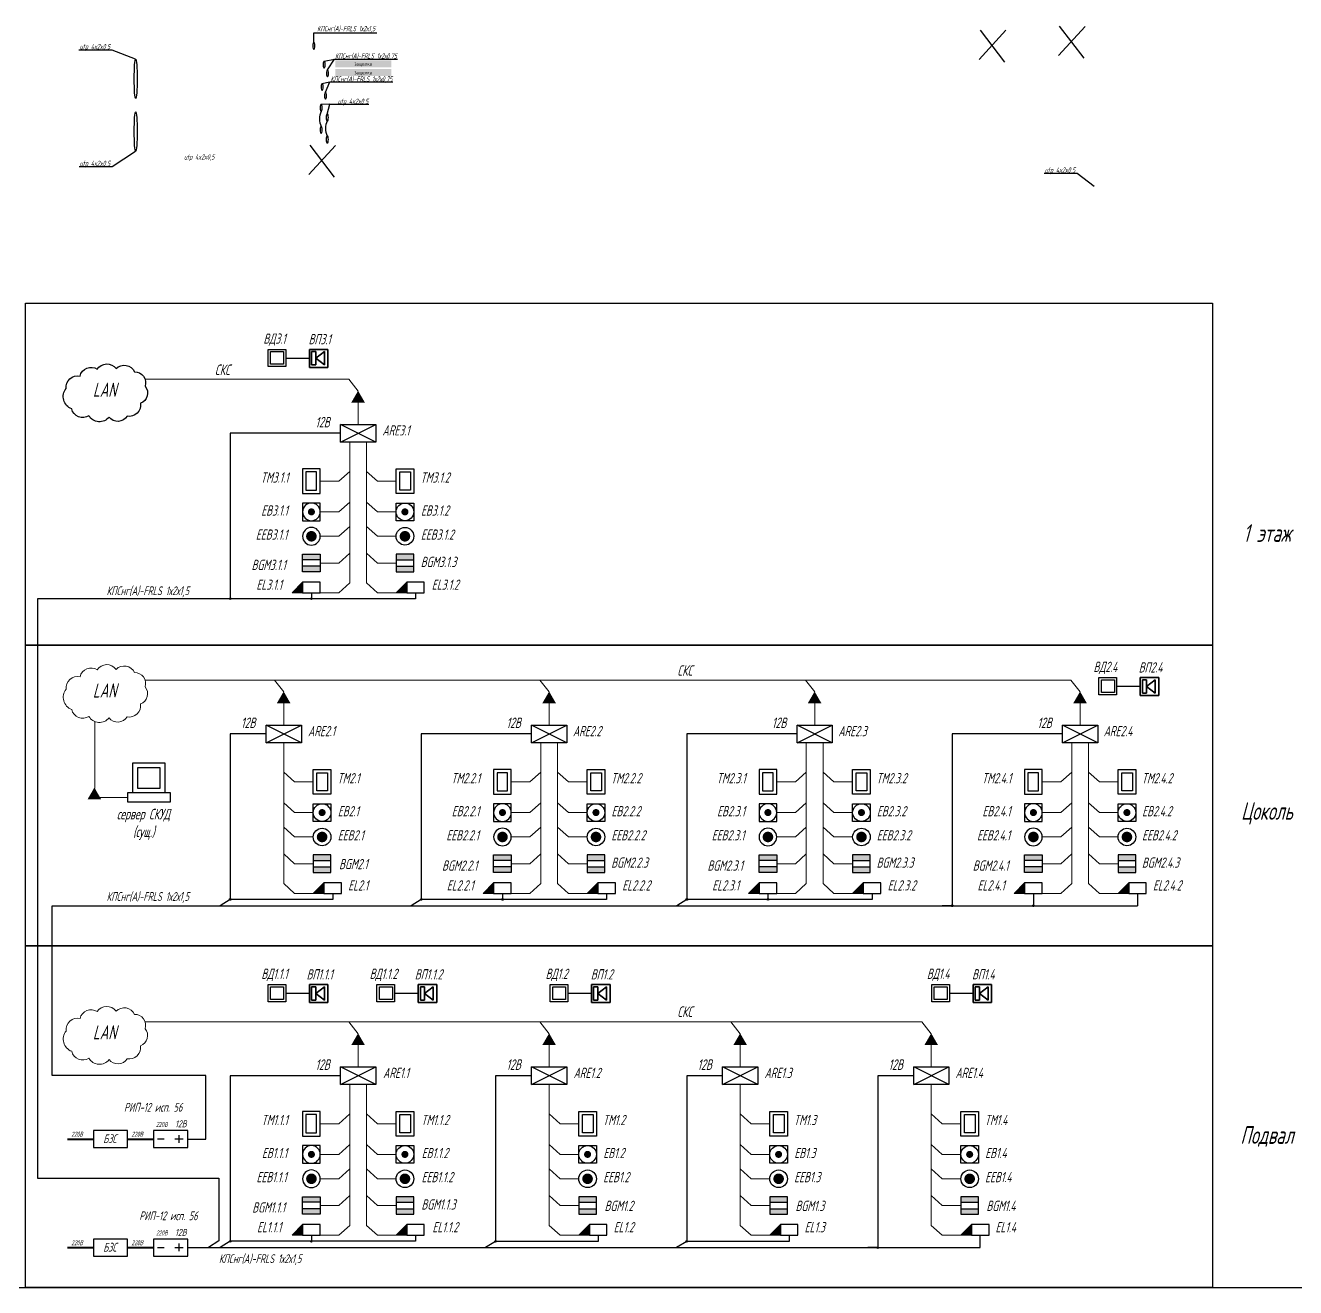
# Model space of a CAD drawing. Header units: millimetres. Extents: x 5341 to 10690, y -2643 to -1904.
# Drawn here: x 7561.2 to 7921.8, y -2315.8 to -1957.6 of the extents above; entities that cross this region are included whole.
import ezdxf
from ezdxf.enums import TextEntityAlignment as Align

# ---------------------------------------------------------------- set-up
doc = ezdxf.new("R2010")
doc.units = ezdxf.units.MM
doc.layers.add('_АПС', color=10, linetype='Continuous', lineweight=30)
doc.layers.add('_СКУД', color=94, linetype='Continuous', lineweight=30)
doc.layers.add('_ОТС', color=1, linetype='Continuous')
doc.layers.add('_СКС', color=6, linetype='Continuous')
doc.layers.add('непечать', color=5, linetype='Continuous', plot=False)
doc.styles.add('ROM25', font='romans.shx', dxfattribs={"width": 0.8, "height": 250})

# ---------------------------------------------------------------- blocks, each defined once
blk = doc.blocks.new('skud_gerkon')
at = {"layer": '_СКУД'}
h = blk.add_hatch(color=146, dxfattribs=at)
h.dxf.hatch_style = 1
h.paths.add_polyline_path([(0, 250), (0, 92), (500, 92), (500, 250)])
h.paths.add_polyline_path([(500, -250), (500, -92), (0, -92), (0, -250)])
at = {"layer": '_СКУД', "color": 146}
for p, q in [((0, 92), (500, 92)), ((0, -92), (500, -92))]:
    blk.add_line(p, q, dxfattribs=at)
blk.add_lwpolyline([(0, -250), (500, -250), (500, 250), (0, 250)], close=True, dxfattribs=at)
blk = doc.blocks.new('skud_button')
at = {"layer": '_СКУД', "const_width": 150}
blk.add_lwpolyline([(-75, 0, 1), (75, 0, 1)], format="xyb", close=True, dxfattribs=at)
at = {"layer": '_СКУД'}
blk.add_circle((0, 0), 250, dxfattribs=at)
blk = doc.blocks.new('skud_button-2')
at = {"layer": '_СКУД', "color": 30}
blk.add_lwpolyline([(-250, 250), (250, 250), (250, -250), (-250, -250)], close=True, dxfattribs=at)
at = {"layer": '_СКУД', "color": 30, "const_width": 100}
blk.add_lwpolyline([(-50, 0, 1), (50, 0, 1)], format="xyb", close=True, dxfattribs=at)
at = {"layer": '_СКУД', "color": 30}
blk.add_circle((0, 0), 250, dxfattribs=at)
blk = doc.blocks.new('skud_lock')
at = {"layer": '_СКУД'}
h = blk.add_hatch(color=256, dxfattribs=at)
h.dxf.hatch_style = 1
h.paths.add_polyline_path([(-800, 0), (-500, 0), (-500, 300)])
for p, q in [((-800, 0), (-500, 300)), ((-500, 0), (-800, 0))]:
    blk.add_line(p, q, dxfattribs=at)
blk.add_lwpolyline([(-500, 0), (0, 0), (0, 300), (-500, 300)], close=True, dxfattribs=at)
blk = doc.blocks.new('skud_reader')
at = {"layer": '_СКУД', "color": 150}
for points in [[(0, 250), (700, 250), (700, -250), (0, -250)], [(92, 146), (611, 146), (611, -154), (92, -154)]]:
    blk.add_lwpolyline(points, close=True, dxfattribs=at)
blk = doc.blocks.new('are')
at = {"layer": '_СКУД'}
for p, q in [((-5, 0), (5, 5)), ((5, 0), (-5, 5))]:
    blk.add_line(p, q, dxfattribs=at)
blk.add_lwpolyline([(-5, 5), (5, 5), (5, 0), (-5, 0)], close=True, dxfattribs=at)
blk = doc.blocks.new('СКУД блок аудиодомофона')
at = {"layer": '_СКУД', "linetype": 'Continuous', "lineweight": 30, "ltscale": 10}
for p, q in [((9.54, 9.17), (-0.16, 9.17)), ((-0.16, 9.17), (-0.16, -0.23)), ((3.14, 8), (0.9, 8)), ((0.9, 8), (0.9, 1.08)), ((3.14, 4.54), (3.14, 8)), ((3.14, 4.54), (7.67, 8)), ((7.67, 8), (3.14, 4.54)), ((7.67, 8), (7.67, 1.08)), ((7.67, 1.08), (7.67, 8)), ((9.54, -0.23), (9.54, 9.17)), ((0.9, 1.08), (3.14, 1.08)), ((3.14, 1.08), (3.14, 4.54)), ((7.67, 1.08), (3.14, 4.54)), ((3.14, 4.54), (7.67, 1.08)), ((-0.16, -0.23), (9.54, -0.23))]:
    blk.add_line(p, q, dxfattribs=at)
for points in [[(-0.16, 9.17), (9.54, 9.17), (9.54, -0.23), (-0.16, -0.23)], [(0.9, 8), (3.14, 8), (3.14, 1.08), (0.9, 1.08)]]:
    blk.add_lwpolyline(points, close=True, dxfattribs=at)
blk = doc.blocks.new('sks4')
at = {"layer": '_СКС'}
h = blk.add_hatch(color=86, dxfattribs=at)
h.dxf.hatch_style = 1
h.paths.add_polyline_path([(-4, 334), (-197, 1), (188, 1)])

msp = doc.modelspace()

# ---------------------------------------------------------------- hatches: boundary and pattern name
at = {"layer": '_СКУД'}
h = msp.add_hatch(color=1, dxfattribs=at)
h.dxf.hatch_style = 1
h.paths.add_polyline_path([(7619.326, -2120.053, -0.4142136), (7619.558, -2120.285, -0.4142136), (7619.326, -2120.518)])
h.paths.add_polyline_path([(7619.326, -2120.053), (7619.326, -2120.285), (7619.093, -2120.285, -0.4142136)])
h.paths.add_polyline_path([(7619.093, -2120.285), (7619.326, -2120.285), (7619.326, -2120.518, -0.4142136)])
h = msp.add_hatch(color=1, dxfattribs=at)
h.dxf.hatch_style = 1
h.paths.add_polyline_path([(7642.367, -2120.053, -0.4142136), (7642.599, -2120.285, -0.4142136), (7642.367, -2120.518)])
h.paths.add_polyline_path([(7642.367, -2120.053), (7642.367, -2120.285), (7642.135, -2120.285, -0.4142136)])
h.paths.add_polyline_path([(7642.135, -2120.285), (7642.367, -2120.285), (7642.367, -2120.518, -0.4142136)])
h = msp.add_hatch(color=1, dxfattribs=at)
h.dxf.hatch_style = 1
h.paths.add_polyline_path([(7619.3, -2205.4, -0.4142136), (7619.533, -2205.632, -0.4142136), (7619.3, -2205.864)])
h.paths.add_polyline_path([(7619.3, -2205.4), (7619.3, -2205.632), (7619.068, -2205.632, -0.4142136)])
h.paths.add_polyline_path([(7619.068, -2205.632), (7619.3, -2205.632), (7619.3, -2205.864, -0.4142136)])
h = msp.add_hatch(color=1, dxfattribs=at)
h.dxf.hatch_style = 1
h.paths.add_polyline_path([(7673.558, -2205.4, -0.4142136), (7673.791, -2205.632, -0.4142136), (7673.558, -2205.864)])
h.paths.add_polyline_path([(7673.558, -2205.4), (7673.558, -2205.632), (7673.326, -2205.632, -0.4142136)])
h.paths.add_polyline_path([(7673.326, -2205.632), (7673.558, -2205.632), (7673.558, -2205.864, -0.4142136)])
h = msp.add_hatch(color=1, dxfattribs=at)
h.dxf.hatch_style = 1
h.paths.add_polyline_path([(7696.6, -2205.4, -0.4142136), (7696.832, -2205.632, -0.4142136), (7696.6, -2205.864)])
h.paths.add_polyline_path([(7696.6, -2205.4), (7696.6, -2205.632), (7696.368, -2205.632, -0.4142136)])
h.paths.add_polyline_path([(7696.368, -2205.632), (7696.6, -2205.632), (7696.6, -2205.864, -0.4142136)])
h = msp.add_hatch(color=1, dxfattribs=at)
h.dxf.hatch_style = 1
h.paths.add_polyline_path([(7748.92, -2205.4, -0.4142136), (7749.152, -2205.632, -0.4142136), (7748.92, -2205.864)])
h.paths.add_polyline_path([(7748.92, -2205.4), (7748.92, -2205.632), (7748.687, -2205.632, -0.4142136)])
h.paths.add_polyline_path([(7748.687, -2205.632), (7748.92, -2205.632), (7748.92, -2205.864, -0.4142136)])
h = msp.add_hatch(color=1, dxfattribs=at)
h.dxf.hatch_style = 1
h.paths.add_polyline_path([(7771.961, -2205.4, -0.4142136), (7772.193, -2205.632, -0.4142136), (7771.961, -2205.864)])
h.paths.add_polyline_path([(7771.961, -2205.4), (7771.961, -2205.632), (7771.729, -2205.632, -0.4142136)])
h.paths.add_polyline_path([(7771.729, -2205.632), (7771.961, -2205.632), (7771.961, -2205.864, -0.4142136)])
h = msp.add_hatch(color=1, dxfattribs=at)
h.dxf.hatch_style = 1
h.paths.add_polyline_path([(7824.281, -2207.205, -0.4142136), (7824.513, -2207.437, -0.4142136), (7824.281, -2207.67)])
h.paths.add_polyline_path([(7824.281, -2207.205), (7824.281, -2207.437), (7824.049, -2207.437, -0.4142136)])
h.paths.add_polyline_path([(7824.049, -2207.437), (7824.281, -2207.437), (7824.281, -2207.67, -0.4142136)])
h = msp.add_hatch(color=1, dxfattribs=at)
h.dxf.hatch_style = 1
h.paths.add_polyline_path([(7847.322, -2207.205, -0.4142136), (7847.555, -2207.437, -0.4142136), (7847.322, -2207.67)])
h.paths.add_polyline_path([(7847.322, -2207.205), (7847.322, -2207.437), (7847.09, -2207.437, -0.4142136)])
h.paths.add_polyline_path([(7847.09, -2207.437), (7847.322, -2207.437), (7847.322, -2207.67, -0.4142136)])
h = msp.add_hatch(color=1, dxfattribs=at)
h.dxf.hatch_style = 1
h.paths.add_polyline_path([(7619.326, -2302.415, -0.4142136), (7619.558, -2302.647, -0.4142136), (7619.326, -2302.879)])
h.paths.add_polyline_path([(7619.326, -2302.415), (7619.326, -2302.647), (7619.093, -2302.647, -0.4142136)])
h.paths.add_polyline_path([(7619.093, -2302.647), (7619.326, -2302.647), (7619.326, -2302.879, -0.4142136)])
h = msp.add_hatch(color=1, dxfattribs=at)
h.dxf.hatch_style = 1
h.paths.add_polyline_path([(7642.367, -2302.415, -0.4142136), (7642.599, -2302.647, -0.4142136), (7642.367, -2302.879)])
h.paths.add_polyline_path([(7642.367, -2302.415), (7642.367, -2302.647), (7642.135, -2302.647, -0.4142136)])
h.paths.add_polyline_path([(7642.135, -2302.647), (7642.367, -2302.647), (7642.367, -2302.879, -0.4142136)])
h = msp.add_hatch(color=1, dxfattribs=at)
h.dxf.hatch_style = 1
h.paths.add_polyline_path([(7694.662, -2302.415, -0.4142136), (7694.894, -2302.647, -0.4142136), (7694.662, -2302.879)])
h.paths.add_polyline_path([(7694.662, -2302.415), (7694.662, -2302.647), (7694.429, -2302.647, -0.4142136)])
h.paths.add_polyline_path([(7694.429, -2302.647), (7694.662, -2302.647), (7694.662, -2302.879, -0.4142136)])
h = msp.add_hatch(color=1, dxfattribs=at)
h.dxf.hatch_style = 1
h.paths.add_polyline_path([(7748.894, -2302.415, -0.4142136), (7749.127, -2302.647, -0.4142136), (7748.894, -2302.879)])
h.paths.add_polyline_path([(7748.894, -2302.415), (7748.894, -2302.647), (7748.662, -2302.647, -0.4142136)])
h.paths.add_polyline_path([(7748.662, -2302.647), (7748.894, -2302.647), (7748.894, -2302.879, -0.4142136)])
h = msp.add_hatch(color=1, dxfattribs=at)
h.dxf.hatch_style = 1
h.paths.add_polyline_path([(7803.127, -2304.22, -0.4142136), (7803.359, -2304.452, -0.4142136), (7803.127, -2304.685)])
h.paths.add_polyline_path([(7803.127, -2304.22), (7803.127, -2304.452), (7802.895, -2304.452, -0.4142136)])
h.paths.add_polyline_path([(7802.895, -2304.452), (7803.127, -2304.452), (7803.127, -2304.685, -0.4142136)])

# ---------------------------------------------------------------- linework, layer by layer
at = {"color": 1, "lineweight": -3}
for p, q in [((7646.918, -1970.205), (7648.897, -1967.11)), ((7646.405, -1976.522), (7647.605, -1973.605)), ((7832.229, -2304.452), (7832.229, -2300.928))]:
    msp.add_line(p, q, dxfattribs=at)
at = {"lineweight": -3}
for p, q in [((7641.806, -2052.064), (7635.073, -2052.064)), ((7877.672, -2145.224), (7870.939, -2145.224)), ((7641.806, -2232.35), (7635.073, -2232.35)), ((7672.717, -2232.35), (7665.984, -2232.35)), ((7721.893, -2232.35), (7715.16, -2232.35)), ((7830.195, -2232.35), (7823.462, -2232.35))]:
    msp.add_line(p, q, dxfattribs=at)
at = {"color": 1}
for p, q in [((7642.367, -2118.566), (7642.367, -2120.285)), ((7696.6, -2203.913), (7696.6, -2205.632)), ((7771.961, -2203.913), (7771.961, -2205.632)), ((7847.322, -2203.913), (7847.322, -2207.437)), ((7876.873, -2203.913), (7876.873, -2207.437)), ((7642.367, -2300.928), (7642.367, -2302.647))]:
    msp.add_line(p, q, dxfattribs=at)
at = {"color": 30, "linetype": 'ByBlock', "lineweight": 40, "ltscale": 20, "transparency": 33554687}
for p, q in [((7573.113, -2273.646), (7580.49, -2273.646)), ((7590.19, -2273.646), (7597.567, -2273.646)), ((7573.113, -2304.452), (7580.49, -2304.452)), ((7590.19, -2304.452), (7597.567, -2304.452))]:
    msp.add_line(p, q, dxfattribs=at)
at = {"color": 0}
for p, q in [((7598.669, -2273.598), (7600.579, -2273.598)), ((7603.612, -2273.598), (7606.002, -2273.598)), ((7604.826, -2274.672), (7604.826, -2272.492)), ((7604.826, -2305.479), (7604.826, -2303.299)), ((7598.669, -2304.405), (7600.579, -2304.405)), ((7603.612, -2304.405), (7606.002, -2304.405))]:
    msp.add_line(p, q, dxfattribs=at)
at = {"color": 1, "lineweight": -3}
for points in [[(7854.425, -1966.102), (7861.971, -1957.834)], [(7854.681, -1957.792), (7861.594, -1966.837)], [(7643.061, -1962.366), (7643.061, -1959.659), (7660.938, -1959.659)], [(7831.967, -1967.212), (7839.513, -1958.944)], [(7832.223, -1958.902), (7839.136, -1967.947)], [(7592.452, -1967.112), (7585.783, -1964.566), (7576.369, -1964.566)], [(7646.028, -1967.741), (7648.897, -1967.11), (7666.774, -1967.11)], [(7645.362, -1974.045), (7647.605, -1973.605), (7665.482, -1973.605)], [(7647.551, -1979.928), (7645.146, -1979.964)], [(7646.885, -1982.735), (7647.551, -1979.928), (7658.664, -1979.928)], [(7592.452, -1993.295), (7585.783, -1997.696), (7576.456, -1997.696)], [(7641.655, -1999.872), (7649.202, -1991.604)], [(7641.911, -1991.562), (7648.824, -2000.607)], [(7864.568, -2003.257), (7859.743, -1999.583), (7850.416, -1999.583)], [(7607.267, -2273.646), (7612.364, -2273.646), (7612.364, -2255.598), (7568.761, -2255.598), (7568.761, -2207.437)]]:
    msp.add_lwpolyline(points, dxfattribs=at)
at = {"lineweight": -3}
for points in [[(7898.209, -2133.436), (7561.176, -2133.436), (7561.176, -2036.421), (7898.209, -2036.421)], [(7898.209, -2218.783), (7561.176, -2218.783), (7561.176, -2133.436), (7898.209, -2133.436)], [(7898.209, -2315.798), (7561.176, -2315.798), (7561.176, -2218.783), (7898.209, -2218.783)]]:
    msp.add_lwpolyline(points, close=True, dxfattribs=at)
at = {"color": 1}
for points in [[(7619.326, -2073.313), (7619.326, -2120.285), (7564.646, -2120.285)], [(7650.642, -2073.313), (7619.326, -2073.313)], [(7671.918, -2118.566), (7671.918, -2120.285), (7619.326, -2120.285)], [(7564.646, -2120.285), (7564.646, -2284.717), (7616.079, -2284.717), (7616.079, -2302.539), (7613.155, -2304.452)], [(7619.3, -2158.66), (7619.3, -2205.671), (7616.457, -2207.437)], [(7629.514, -2158.66), (7619.3, -2158.66)], [(7673.558, -2158.66), (7673.558, -2205.632), (7670.715, -2207.437)], [(7704.875, -2158.66), (7673.558, -2158.66)], [(7748.92, -2158.66), (7748.92, -2205.632), (7746.077, -2207.437)], [(7780.237, -2158.66), (7748.92, -2158.66)], [(7824.281, -2158.66), (7824.281, -2207.437), (7821.438, -2207.437)], [(7855.598, -2158.66), (7824.281, -2158.66)], [(7648.402, -2203.913), (7648.402, -2205.671), (7619.3, -2205.671)], [(7726.151, -2203.913), (7726.151, -2205.632), (7673.558, -2205.632)], [(7801.512, -2203.913), (7801.512, -2205.632), (7748.92, -2205.632)], [(7568.761, -2207.437), (7876.873, -2207.437)], [(7619.326, -2255.675), (7619.326, -2302.647), (7616.483, -2304.452)], [(7650.642, -2255.675), (7619.326, -2255.675)], [(7694.662, -2255.675), (7694.662, -2302.686), (7691.819, -2304.452)], [(7704.875, -2255.675), (7694.662, -2255.675)], [(7748.894, -2255.675), (7748.894, -2302.686), (7746.051, -2304.452)], [(7759.108, -2255.675), (7748.894, -2255.675)], [(7803.127, -2255.675), (7803.127, -2304.452), (7800.284, -2304.452)], [(7813.341, -2255.675), (7803.127, -2255.675)], [(7671.918, -2300.928), (7671.918, -2302.647), (7619.326, -2302.647)], [(7723.764, -2300.928), (7723.764, -2302.686), (7694.662, -2302.686)], [(7777.997, -2300.928), (7777.997, -2302.686), (7748.894, -2302.686)], [(7607.267, -2304.452), (7832.229, -2304.452)]]:
    msp.add_lwpolyline(points, dxfattribs=at)
at = {"color": 1, "lineweight": -3}
for centre in [(7649.564, -1984.1), (7651.288, -1986.831)]:
    msp.add_arc(centre, 4.914, 154.00425, 205.49563, dxfattribs=at)
at = {"color": 1, "lineweight": -3, "extrusion": (0, 0, -1)}
for centre in [(7643.061, -1963.36), (7645.99, -1968.699), (7646.937, -1971.187), (7645.412, -1975.016), (7646.36, -1977.504), (7645.146, -1980.955), (7646.87, -1983.686), (7645.146, -1987.205), (7646.87, -1989.936)]:
    msp.add_ellipse(centre, major_axis=(0, -0.991), ratio=0.3075889, dxfattribs=at)
at = {"color": 1, "lineweight": -3}
for centre in [(7592.485, -1972.708), (7592.485, -1987.677)]:
    msp.add_ellipse(centre, major_axis=(0, 5.615), ratio=0.0738912, dxfattribs=at)
at = {"layer": '_АПС', "lineweight": 30}
for points in [[(7591.577, -2175.271), (7600.832, -2175.271), (7600.832, -2166.948), (7591.577, -2166.948)], [(7592.997, -2174.088), (7599.462, -2174.088), (7599.462, -2168.283), (7592.997, -2168.283)], [(7590.286, -2175.271), (7602.286, -2175.271), (7602.286, -2178.066), (7590.286, -2178.066)]]:
    msp.add_lwpolyline(points, close=True, dxfattribs=at)
at = {"layer": '_АПС', "color": 5, "lineweight": 30}
for points in [[(7580.49, -2276.071), (7590.19, -2276.071), (7590.19, -2271.221), (7580.49, -2271.221)], [(7597.567, -2276.071), (7607.267, -2276.071), (7607.267, -2271.221), (7597.567, -2271.221)], [(7580.49, -2306.877), (7590.19, -2306.877), (7590.19, -2302.027), (7580.49, -2302.027)], [(7597.567, -2306.877), (7607.267, -2306.877), (7607.267, -2302.027), (7597.567, -2302.027)]]:
    msp.add_lwpolyline(points, close=True, dxfattribs=at)
at = {"layer": '_СКС', "lineweight": 0}
msp.add_line((7580.848, -2174.111), (7580.848, -2155.121), dxfattribs=at)
at = {"layer": '_СКС', "lineweight": -3}
msp.add_lwpolyline([(7572.756, -2060.61, -0.5205671), (7576.687, -2057.075, -0.5205671), (7576.687, -2057.075, -0.5205671), (7581.535, -2055.111, -0.5205671), (7581.535, -2055.111, -0.5205671), (7586.907, -2054.98, -0.5205671), (7586.907, -2054.98, -0.5205671), (7592.148, -2055.896, -0.5205671), (7592.148, -2055.896, -0.5205671), (7595.161, -2059.956, -0.5205671), (7595.161, -2059.956, -0.5205671), (7593.851, -2064.801, -0.5205671), (7593.851, -2064.801, -0.5205671), (7590.051, -2068.468, -0.5205671), (7590.051, -2068.468, -0.5205671), (7584.941, -2068.729, -0.5205671), (7584.941, -2068.729, -0.5205671), (7579.176, -2068.337, -0.5205671), (7579.176, -2068.337, -0.5205671), (7574.328, -2066.372, -0.5205671), (7574.328, -2066.372, -0.5205671)], format="xyb", close=True, dxfattribs=at)
at = {"layer": '_СКС', "lineweight": 0}
for points in [[(7655.645, -2061.384), (7652.99, -2058.003), (7595.16, -2058.003)], [(7634.516, -2146.731), (7631.862, -2143.35), (7595.16, -2143.35)], [(7709.877, -2146.731), (7707.223, -2143.35), (7631.862, -2143.35)], [(7785.239, -2146.731), (7782.584, -2143.35), (7707.223, -2143.35)], [(7860.6, -2146.731), (7857.945, -2143.35), (7782.584, -2143.35)], [(7655.645, -2243.746), (7652.99, -2240.365), (7595.16, -2240.365)], [(7709.877, -2243.746), (7707.223, -2240.365), (7631.862, -2240.365)], [(7764.117, -2243.746), (7761.463, -2240.365), (7707.223, -2240.365)], [(7818.343, -2243.746), (7815.689, -2240.365), (7740.327, -2240.365)]]:
    msp.add_lwpolyline(points, dxfattribs=at)
for points in [[(7572.756, -2145.957, -0.5205671), (7576.687, -2142.421, -0.5205671), (7576.687, -2142.421, -0.5205671), (7581.535, -2140.457, -0.5205671), (7581.535, -2140.457, -0.5205671), (7586.907, -2140.326, -0.5205671), (7586.907, -2140.326, -0.5205671), (7592.148, -2141.243, -0.5205671), (7592.148, -2141.243, -0.5205671), (7595.161, -2145.302, -0.5205671), (7595.161, -2145.302, -0.5205671), (7593.851, -2150.148, -0.5205671), (7593.851, -2150.148, -0.5205671), (7590.051, -2153.814, -0.5205671), (7590.051, -2153.814, -0.5205671), (7584.941, -2154.076, -0.5205671), (7584.941, -2154.076, -0.5205671), (7579.176, -2153.683, -0.5205671), (7579.176, -2153.683, -0.5205671), (7574.328, -2151.719, -0.5205671), (7574.328, -2151.719, -0.5205671)], [(7572.756, -2242.972, -0.5205671), (7576.687, -2239.436, -0.5205671), (7576.687, -2239.436, -0.5205671), (7581.535, -2237.472, -0.5205671), (7581.535, -2237.472, -0.5205671), (7586.907, -2237.341, -0.5205671), (7586.907, -2237.341, -0.5205671), (7592.148, -2238.258, -0.5205671), (7592.148, -2238.258, -0.5205671), (7595.161, -2242.317, -0.5205671), (7595.161, -2242.317, -0.5205671), (7593.851, -2247.162, -0.5205671), (7593.851, -2247.162, -0.5205671), (7590.051, -2250.829, -0.5205671), (7590.051, -2250.829, -0.5205671), (7584.941, -2251.091, -0.5205671), (7584.941, -2251.091, -0.5205671), (7579.176, -2250.698, -0.5205671), (7579.176, -2250.698, -0.5205671), (7574.328, -2248.734, -0.5205671), (7574.328, -2248.734, -0.5205671)]]:
    msp.add_lwpolyline(points, format="xyb", close=True, dxfattribs=at)
at = {"layer": '_СКУД', "color": 3, "lineweight": 0}
for p, q in [((7655.642, -2070.813), (7655.642, -2064.489)), ((7653.256, -2075.813), (7653.256, -2115.769)), ((7658.029, -2075.813), (7658.029, -2115.769)), ((7650.172, -2086.918), (7653.256, -2084.12)), ((7661.113, -2086.918), (7658.029, -2084.12)), ((7644.867, -2086.918), (7650.172, -2086.918)), ((7666.418, -2086.918), (7661.113, -2086.918)), ((7650.172, -2095.625), (7653.256, -2092.828)), ((7661.113, -2095.625), (7658.029, -2092.828)), ((7644.867, -2095.625), (7650.172, -2095.625)), ((7666.418, -2095.625), (7661.113, -2095.625)), ((7650.172, -2102.555), (7653.256, -2099.758)), ((7661.113, -2102.555), (7658.029, -2099.758)), ((7644.867, -2102.555), (7650.172, -2102.555)), ((7666.418, -2102.555), (7661.113, -2102.555)), ((7650.172, -2110.138), (7653.256, -2107.34)), ((7661.113, -2110.138), (7658.029, -2107.34)), ((7644.867, -2110.138), (7650.172, -2110.138)), ((7666.418, -2110.138), (7661.113, -2110.138)), ((7650.172, -2118.566), (7653.256, -2115.769)), ((7661.113, -2118.566), (7658.029, -2115.769)), ((7644.867, -2118.566), (7650.172, -2118.566)), ((7666.418, -2118.566), (7661.113, -2118.566)), ((7634.514, -2156.16), (7634.514, -2149.836)), ((7709.875, -2156.16), (7709.875, -2149.836)), ((7785.237, -2156.16), (7785.237, -2149.836)), ((7860.598, -2156.16), (7860.598, -2149.836)), ((7634.514, -2161.16), (7634.514, -2201.116)), ((7707.488, -2161.16), (7707.488, -2201.116)), ((7712.262, -2161.16), (7712.262, -2201.116)), ((7782.85, -2161.16), (7782.85, -2201.116)), ((7787.623, -2161.16), (7787.623, -2201.116)), ((7858.211, -2161.16), (7858.211, -2201.116)), ((7862.985, -2161.16), (7862.985, -2201.116)), ((7637.597, -2172.264), (7634.514, -2169.467)), ((7704.405, -2172.264), (7707.488, -2169.467)), ((7715.346, -2172.264), (7712.262, -2169.467)), ((7779.766, -2172.264), (7782.85, -2169.467)), ((7790.707, -2172.264), (7787.623, -2169.467)), ((7855.127, -2172.264), (7858.211, -2169.467)), ((7866.068, -2172.264), (7862.985, -2169.467)), ((7642.902, -2172.264), (7637.597, -2172.264)), ((7699.1, -2172.264), (7704.405, -2172.264)), ((7720.651, -2172.264), (7715.346, -2172.264)), ((7774.461, -2172.264), (7779.766, -2172.264)), ((7796.012, -2172.264), (7790.707, -2172.264)), ((7849.822, -2172.264), (7855.127, -2172.264)), ((7871.373, -2172.264), (7866.068, -2172.264)), ((7590.286, -2176.668), (7582.262, -2176.668)), ((7637.597, -2180.972), (7634.514, -2178.175)), ((7642.902, -2180.972), (7637.597, -2180.972)), ((7699.1, -2180.972), (7704.405, -2180.972)), ((7704.405, -2180.972), (7707.488, -2178.175)), ((7715.346, -2180.972), (7712.262, -2178.175)), ((7720.651, -2180.972), (7715.346, -2180.972)), ((7774.461, -2180.972), (7779.766, -2180.972)), ((7779.766, -2180.972), (7782.85, -2178.175)), ((7790.707, -2180.972), (7787.623, -2178.175)), ((7796.012, -2180.972), (7790.707, -2180.972)), ((7849.822, -2180.972), (7855.127, -2180.972)), ((7855.127, -2180.972), (7858.211, -2178.175)), ((7866.068, -2180.972), (7862.985, -2178.175)), ((7871.373, -2180.972), (7866.068, -2180.972)), ((7637.597, -2187.902), (7634.514, -2185.105)), ((7642.902, -2187.902), (7637.597, -2187.902)), ((7699.1, -2187.902), (7704.405, -2187.902)), ((7704.405, -2187.902), (7707.488, -2185.105)), ((7715.346, -2187.902), (7712.262, -2185.105)), ((7720.651, -2187.902), (7715.346, -2187.902)), ((7774.461, -2187.902), (7779.766, -2187.902)), ((7779.766, -2187.902), (7782.85, -2185.105)), ((7790.707, -2187.902), (7787.623, -2185.105)), ((7796.012, -2187.902), (7790.707, -2187.902)), ((7849.822, -2187.902), (7855.127, -2187.902)), ((7855.127, -2187.902), (7858.211, -2185.105)), ((7866.068, -2187.902), (7862.985, -2185.105)), ((7871.373, -2187.902), (7866.068, -2187.902)), ((7637.597, -2195.484), (7634.514, -2192.687)), ((7642.902, -2195.484), (7637.597, -2195.484)), ((7699.1, -2195.484), (7704.405, -2195.484)), ((7704.405, -2195.484), (7707.488, -2192.687)), ((7715.346, -2195.484), (7712.262, -2192.687)), ((7720.651, -2195.484), (7715.346, -2195.484)), ((7774.461, -2195.484), (7779.766, -2195.484)), ((7779.766, -2195.484), (7782.85, -2192.687)), ((7790.707, -2195.484), (7787.623, -2192.687)), ((7796.012, -2195.484), (7790.707, -2195.484)), ((7849.822, -2195.484), (7855.127, -2195.484)), ((7855.127, -2195.484), (7858.211, -2192.687)), ((7866.068, -2195.484), (7862.985, -2192.687)), ((7871.373, -2195.484), (7866.068, -2195.484)), ((7637.597, -2203.913), (7634.514, -2201.116)), ((7704.405, -2203.913), (7707.488, -2201.116)), ((7715.346, -2203.913), (7712.262, -2201.116)), ((7779.766, -2203.913), (7782.85, -2201.116)), ((7790.707, -2203.913), (7787.623, -2201.116)), ((7855.127, -2203.913), (7858.211, -2201.116)), ((7866.068, -2203.913), (7862.985, -2201.116)), ((7642.902, -2203.913), (7637.597, -2203.913)), ((7699.1, -2203.913), (7704.405, -2203.913)), ((7720.651, -2203.913), (7715.346, -2203.913)), ((7774.461, -2203.913), (7779.766, -2203.913)), ((7796.012, -2203.913), (7790.707, -2203.913)), ((7849.822, -2203.913), (7855.127, -2203.913)), ((7871.373, -2203.913), (7866.068, -2203.913)), ((7655.642, -2253.175), (7655.642, -2246.851)), ((7709.875, -2253.175), (7709.875, -2246.851)), ((7764.108, -2253.175), (7764.108, -2246.851)), ((7818.341, -2253.175), (7818.341, -2246.851)), ((7653.256, -2258.175), (7653.256, -2298.131)), ((7658.029, -2258.175), (7658.029, -2298.131)), ((7709.875, -2258.175), (7709.875, -2298.131)), ((7764.108, -2258.175), (7764.108, -2298.131)), ((7818.341, -2258.175), (7818.341, -2298.131)), ((7650.172, -2269.279), (7653.256, -2266.482)), ((7661.113, -2269.279), (7658.029, -2266.482)), ((7712.959, -2269.279), (7709.875, -2266.482)), ((7767.191, -2269.279), (7764.108, -2266.482)), ((7821.424, -2269.279), (7818.341, -2266.482)), ((7644.867, -2269.279), (7650.172, -2269.279)), ((7666.418, -2269.279), (7661.113, -2269.279)), ((7718.264, -2269.279), (7712.959, -2269.279)), ((7772.497, -2269.279), (7767.191, -2269.279)), ((7826.729, -2269.279), (7821.424, -2269.279)), ((7650.172, -2277.987), (7653.256, -2275.19)), ((7661.113, -2277.987), (7658.029, -2275.19)), ((7712.959, -2277.987), (7709.875, -2275.19)), ((7767.191, -2277.987), (7764.108, -2275.19)), ((7821.424, -2277.987), (7818.341, -2275.19)), ((7644.867, -2277.987), (7650.172, -2277.987)), ((7666.418, -2277.987), (7661.113, -2277.987)), ((7718.264, -2277.987), (7712.959, -2277.987)), ((7772.497, -2277.987), (7767.191, -2277.987)), ((7826.729, -2277.987), (7821.424, -2277.987)), ((7650.172, -2284.917), (7653.256, -2282.12)), ((7661.113, -2284.917), (7658.029, -2282.12)), ((7712.959, -2284.917), (7709.875, -2282.12)), ((7767.191, -2284.917), (7764.108, -2282.12)), ((7821.424, -2284.917), (7818.341, -2282.12)), ((7644.867, -2284.917), (7650.172, -2284.917)), ((7666.418, -2284.917), (7661.113, -2284.917)), ((7718.264, -2284.917), (7712.959, -2284.917)), ((7772.497, -2284.917), (7767.191, -2284.917)), ((7826.729, -2284.917), (7821.424, -2284.917)), ((7644.867, -2292.499), (7650.172, -2292.499)), ((7650.172, -2292.499), (7653.256, -2289.702)), ((7661.113, -2292.499), (7658.029, -2289.702)), ((7666.418, -2292.499), (7661.113, -2292.499)), ((7712.959, -2292.499), (7709.875, -2289.702)), ((7718.264, -2292.499), (7712.959, -2292.499)), ((7767.191, -2292.499), (7764.108, -2289.702)), ((7772.497, -2292.499), (7767.191, -2292.499)), ((7821.424, -2292.499), (7818.341, -2289.702)), ((7826.729, -2292.499), (7821.424, -2292.499)), ((7650.172, -2300.928), (7653.256, -2298.131)), ((7661.113, -2300.928), (7658.029, -2298.131)), ((7712.959, -2300.928), (7709.875, -2298.131)), ((7767.191, -2300.928), (7764.108, -2298.131)), ((7821.424, -2300.928), (7818.341, -2298.131)), ((7644.867, -2300.928), (7650.172, -2300.928)), ((7666.418, -2300.928), (7661.113, -2300.928)), ((7718.264, -2300.928), (7712.959, -2300.928)), ((7772.497, -2300.928), (7767.191, -2300.928)), ((7826.729, -2300.928), (7821.424, -2300.928))]:
    msp.add_line(p, q, dxfattribs=at)
at = {"layer": '_СКУД', "linetype": 'Continuous', "lineweight": 30, "ltscale": 10}
for points in [[(7630.063, -2049.515), (7635.073, -2049.515), (7635.073, -2054.371), (7630.063, -2054.371)], [(7630.793, -2050.118), (7634.454, -2050.118), (7634.454, -2053.697), (7630.793, -2053.697)], [(7865.93, -2142.675), (7870.939, -2142.675), (7870.939, -2147.531), (7865.93, -2147.531)], [(7866.659, -2143.278), (7870.32, -2143.278), (7870.32, -2146.858), (7866.659, -2146.858)], [(7630.063, -2229.8), (7635.073, -2229.8), (7635.073, -2234.656), (7630.063, -2234.656)], [(7630.793, -2230.404), (7634.454, -2230.404), (7634.454, -2233.983), (7630.793, -2233.983)], [(7660.975, -2229.8), (7665.984, -2229.8), (7665.984, -2234.656), (7660.975, -2234.656)], [(7661.704, -2230.404), (7665.365, -2230.404), (7665.365, -2233.983), (7661.704, -2233.983)], [(7710.151, -2229.8), (7715.16, -2229.8), (7715.16, -2234.656), (7710.151, -2234.656)], [(7710.88, -2230.404), (7714.541, -2230.404), (7714.541, -2233.983), (7710.88, -2233.983)], [(7818.453, -2229.8), (7823.462, -2229.8), (7823.462, -2234.656), (7818.453, -2234.656)], [(7819.182, -2230.404), (7822.843, -2230.404), (7822.843, -2233.983), (7819.182, -2233.983)]]:
    msp.add_lwpolyline(points, close=True, dxfattribs=at)
at = {"layer": '_СКУД', "color": 1}
for centre in [(7619.326, -2120.285), (7642.367, -2120.285), (7619.3, -2205.632), (7673.558, -2205.632), (7696.6, -2205.632), (7748.92, -2205.632), (7771.961, -2205.632), (7824.281, -2207.437), (7847.322, -2207.437), (7619.326, -2302.647), (7642.367, -2302.647), (7694.662, -2302.647), (7748.894, -2302.647), (7803.127, -2304.452)]:
    msp.add_circle(centre, 0.232, dxfattribs=at)
at = {"layer": 'непечать', "color": 4}
msp.add_xline((4279.149, -2315.798), (1, 0), dxfattribs=at)

# ---------------------------------------------------------------- block references
at = {"layer": '_СКС', "xscale": 0.01, "yscale": 0.01, "zscale": 0.01}
for p in [(7655.66, -2064.593), (7634.531, -2149.94), (7709.892, -2149.94), (7785.254, -2149.94), (7860.615, -2149.94), (7580.799, -2177.207), (7655.66, -2246.955), (7709.892, -2246.955), (7764.125, -2246.955), (7818.358, -2246.955)]:
    msp.add_blockref('sks4', p, dxfattribs=at)
at = {"layer": '_СКУД'}
for name, p, xscale, yscale, zscale in [('СКУД блок аудиодомофона', (7641.891, -2054.49), 0.5425, 0.5425, 0.5425), ('skud_button-2', (7642.367, -2095.625), -0.01, 0.01, 0.01), ('skud_button-2', (7668.918, -2095.625), 0.01, 0.01, 0.01), ('skud_button', (7642.367, -2102.555), -0.01, 0.01, 0.01), ('skud_button', (7668.918, -2102.555), 0.01, 0.01, 0.01), ('skud_gerkon', (7644.867, -2110.138), -0.01, 0.01, 0.01), ('skud_gerkon', (7666.418, -2110.138), 0.01, 0.01, 0.01), ('skud_lock', (7644.866, -2118.566), 0.01, 0.01, 0.01), ('skud_lock', (7674.416, -2118.566), 0.01, 0.01, 0.01), ('СКУД блок аудиодомофона', (7877.758, -2147.651), 0.5425, 0.5425, 0.5425), ('skud_button-2', (7645.402, -2180.972), 0.01, 0.01, 0.01), ('skud_button-2', (7696.6, -2180.972), -0.01, 0.01, 0.01), ('skud_button-2', (7723.151, -2180.972), 0.01, 0.01, 0.01), ('skud_button-2', (7771.961, -2180.972), -0.01, 0.01, 0.01), ('skud_button-2', (7798.512, -2180.972), 0.01, 0.01, 0.01), ('skud_button-2', (7847.322, -2180.972), -0.01, 0.01, 0.01), ('skud_button-2', (7873.873, -2180.972), 0.01, 0.01, 0.01), ('skud_button', (7645.402, -2187.902), 0.01, 0.01, 0.01), ('skud_button', (7696.6, -2187.902), -0.01, 0.01, 0.01), ('skud_button', (7723.151, -2187.902), 0.01, 0.01, 0.01), ('skud_button', (7771.961, -2187.902), -0.01, 0.01, 0.01), ('skud_button', (7798.512, -2187.902), 0.01, 0.01, 0.01), ('skud_button', (7847.322, -2187.902), -0.01, 0.01, 0.01), ('skud_button', (7873.873, -2187.902), 0.01, 0.01, 0.01), ('skud_gerkon', (7642.902, -2195.484), 0.01, 0.01, 0.01), ('skud_gerkon', (7699.1, -2195.484), -0.01, 0.01, 0.01), ('skud_gerkon', (7720.651, -2195.484), 0.01, 0.01, 0.01), ('skud_gerkon', (7774.461, -2195.484), -0.01, 0.01, 0.01), ('skud_gerkon', (7796.012, -2195.484), 0.01, 0.01, 0.01), ('skud_gerkon', (7849.822, -2195.484), -0.01, 0.01, 0.01), ('skud_gerkon', (7871.373, -2195.484), 0.01, 0.01, 0.01), ('skud_lock', (7650.901, -2203.913), 0.01, 0.01, 0.01), ('skud_lock', (7699.098, -2203.913), 0.01, 0.01, 0.01), ('skud_lock', (7728.649, -2203.913), 0.01, 0.01, 0.01), ('skud_lock', (7774.46, -2203.913), 0.01, 0.01, 0.01), ('skud_lock', (7804.01, -2203.913), 0.01, 0.01, 0.01), ('skud_lock', (7849.821, -2203.913), 0.01, 0.01, 0.01), ('skud_lock', (7879.372, -2203.913), 0.01, 0.01, 0.01), ('СКУД блок аудиодомофона', (7641.891, -2234.776), 0.5425, 0.5425, 0.5425), ('СКУД блок аудиодомофона', (7672.802, -2234.776), 0.5425, 0.5425, 0.5425), ('СКУД блок аудиодомофона', (7721.978, -2234.776), 0.5425, 0.5425, 0.5425), ('СКУД блок аудиодомофона', (7830.28, -2234.776), 0.5425, 0.5425, 0.5425), ('skud_button-2', (7642.367, -2277.987), -0.01, 0.01, 0.01), ('skud_button-2', (7668.918, -2277.987), 0.01, 0.01, 0.01), ('skud_button-2', (7720.764, -2277.987), 0.01, 0.01, 0.01), ('skud_button-2', (7774.997, -2277.987), 0.01, 0.01, 0.01), ('skud_button-2', (7829.229, -2277.987), 0.01, 0.01, 0.01), ('skud_button', (7642.367, -2284.917), -0.01, 0.01, 0.01), ('skud_button', (7668.918, -2284.917), 0.01, 0.01, 0.01), ('skud_button', (7720.764, -2284.917), 0.01, 0.01, 0.01), ('skud_button', (7774.997, -2284.917), 0.01, 0.01, 0.01), ('skud_button', (7829.229, -2284.917), 0.01, 0.01, 0.01), ('skud_gerkon', (7644.867, -2292.499), -0.01, 0.01, 0.01), ('skud_gerkon', (7666.418, -2292.499), 0.01, 0.01, 0.01), ('skud_gerkon', (7718.264, -2292.499), 0.01, 0.01, 0.01), ('skud_gerkon', (7772.497, -2292.499), 0.01, 0.01, 0.01), ('skud_gerkon', (7826.729, -2292.499), 0.01, 0.01, 0.01), ('skud_lock', (7644.866, -2300.928), 0.01, 0.01, 0.01), ('skud_lock', (7674.416, -2300.928), 0.01, 0.01, 0.01), ('skud_lock', (7726.262, -2300.928), 0.01, 0.01, 0.01), ('skud_lock', (7780.495, -2300.928), 0.01, 0.01, 0.01), ('skud_lock', (7834.728, -2300.928), 0.01, 0.01, 0.01)]:
    msp.add_blockref(name, p, dxfattribs=dict(at, xscale=xscale, yscale=yscale, zscale=zscale))
for p in [(7655.642, -2075.813), (7634.514, -2161.16), (7709.875, -2161.16), (7785.237, -2161.16), (7860.598, -2161.16), (7655.642, -2258.175), (7709.875, -2258.175), (7764.108, -2258.175), (7818.341, -2258.175)]:
    msp.add_blockref('are', p, dxfattribs=at)
at = {"layer": '_СКУД', "yscale": 0.01, "zscale": 0.01}
for p, xscale, rotation in [((7642.367, -2090.418), -0.01, 270), ((7668.918, -2090.418), 0.01, 90), ((7645.402, -2175.764), 0.01, 90), ((7696.6, -2175.764), -0.01, 270), ((7723.151, -2175.764), 0.01, 90), ((7771.961, -2175.764), -0.01, 270), ((7798.512, -2175.764), 0.01, 90), ((7847.322, -2175.764), -0.01, 270), ((7873.873, -2175.764), 0.01, 90), ((7642.367, -2272.779), -0.01, 270), ((7668.918, -2272.779), 0.01, 90), ((7720.764, -2272.779), 0.01, 90), ((7774.997, -2272.779), 0.01, 90), ((7829.229, -2272.779), 0.01, 90)]:
    msp.add_blockref('skud_reader', p, dxfattribs=dict(at, xscale=xscale, rotation=rotation))

# ---------------------------------------------------------------- texts
at = {"color": 1, "style": 'ROM25', "oblique": 15, "width": 0.644723}
for s, p in [('КПСнг(А)-FRLS 1х2х1,5', (7652.241, -1959.21)), ('utp 4x2x0,5', (7580.908, -1964.336)), ('КПСнг(А)-FRLS 1х2х0,75', (7657.877, -1966.96)), ('КПСнг(А)-FRLS 1х2х0,75', (7656.56, -1973.52)), ('utp 4x2x0,5', (7654.169, -1979.848)), ('utp 4x2x0,5', (7580.908, -1997.466)), ('utp 4x2x0,5', (7610.502, -1995.631)), ('utp 4x2x0,5', (7854.868, -1999.354))]:
    msp.add_text(s, height=1.5, dxfattribs=at).set_placement(p, align=Align.CENTER)
at = {"color": 0, "style": 'ROM25', "oblique": 15, "width": 0.644723}
for s, height, p in [('LAN', 4, (7583.656, -2062.973)), ('1 этаж', 5, (7913.607, -2104.14)), ('КПСнг(А)-FRLS 1х2х1,5', 2.5, (7595.921, -2119.264)), ('LAN', 4, (7583.656, -2148.32)), ('сервер СКУД', 3, (7594.669, -2182.91)), ('Цоколь', 5, (7913.607, -2183.025)), ('(сущ.)', 3, (7594.81, -2187.909)), ('КПСнг(А)-FRLS 1х2х1,5', 2.5, (7595.921, -2206.035)), ('LAN', 4, (7583.656, -2245.335)), ('Подвал', 5, (7913.607, -2275.002)), ('КПСнг(А)-FRLS 1х2х1,5', 2.5, (7627.803, -2308.839))]:
    msp.add_text(s, height=height, dxfattribs=at).set_placement(p, align=Align.CENTER)
at = {"linetype": 'Continuous', "char_height": 1, "width": 14.887, "attachment_point": 5, "style": 'ROM25', "bg_fill": 1, "box_fill_scale": 1.5, "bg_fill_color": 7, "bg_fill_true_color": 16777215, "bg_fill_transparency": 0}
for insert in [(7657.086, -1968.623), (7657.086, -1971.083)]:
    msp.add_mtext('{\\W0.8;\\C1;защелка}', dxfattribs=dict(at, insert=insert))
at = {"layer": '_АПС', "color": 1, "style": 'ROM25', "oblique": 15, "width": 0.644723}
for p in [(7575.853, -2272.97), (7592.93, -2272.97), (7599.904, -2270.181), (7599.904, -2300.987), (7575.853, -2303.777), (7592.93, -2303.777)]:
    msp.add_text('220В', height=1.4143, dxfattribs=at).set_placement(p, align=Align.CENTER)
at = {"layer": '_АПС', "color": 0, "lineweight": -3, "style": 'ROM25', "oblique": 15, "width": 0.644723}
for s, height, p in [('12В', 2, (7605.271, -2270.333)), ('БЗС', 2.5, (7585.156, -2274.788)), ('12В', 2, (7605.271, -2301.14)), ('БЗС', 2.5, (7585.156, -2305.595))]:
    msp.add_text(s, height=height, dxfattribs=at).set_placement(p, align=Align.CENTER)
at = {"layer": '_ОТС', "color": 0, "style": 'ROM25', "oblique": 15, "width": 0.644723}
for p in [(7597.441, -2265.868), (7601.779, -2296.675)]:
    msp.add_text('РИП-12 исп. 56', height=2.5, dxfattribs=at).set_placement(p, align=Align.CENTER)
at = {"layer": '_СКУД', "color": 0, "lineweight": -3, "style": 'ROM25', "oblique": 15, "width": 0.644723}
for s, height, p in [('ВД3.1', 2.91, (7631.896, -2047.911)), ('ВП3.1', 2.91, (7644.716, -2048.06)), ('СКС', 3, (7617.103, -2056.801)), ('12В', 3, (7645.525, -2071.655)), ('ARE3.1', 2.91, (7666.38, -2073.957)), ('TM3.1.1', 2.91, (7631.899, -2087.326)), ('TM3.1.2', 2.91, (7677.427, -2087.326)), ('EB3.1.1', 2.91, (7631.899, -2096.694)), ('EB3.1.2', 2.91, (7677.427, -2096.694)), ('EEB3.1.1', 2.91, (7631.063, -2103.536)), ('EEB3.1.2', 2.91, (7678.095, -2103.536)), ('BGM3.1.1', 2.91, (7630.236, -2112.129)), ('BGM3.1.3', 2.91, (7678.454, -2111.289)), ('EL3.1.1', 2.91, (7630.378, -2117.747)), ('EL3.1.2', 2.91, (7680.35, -2117.747)), ('ВД2.4', 2.91, (7867.763, -2141.072)), ('СКС', 3, (7748.383, -2142.155)), ('ВП2.4', 2.91, (7880.583, -2141.22)), ('12В', 3, (7624.396, -2157.002)), ('12В', 3, (7699.758, -2157.002)), ('12В', 3, (7775.119, -2157.002)), ('12В', 3, (7850.48, -2157.002)), ('ARE2.1', 2.91, (7645.251, -2159.304)), ('ARE2.2', 2.91, (7720.612, -2159.304)), ('ARE2.3', 2.91, (7795.974, -2159.304)), ('ARE2.4', 2.91, (7871.335, -2159.304)), ('TM2.1', 2.91, (7652.855, -2172.672)), ('TM2.2.1', 2.91, (7686.132, -2172.672)), ('TM2.2.2', 2.91, (7731.66, -2172.672)), ('TM2.3.1', 2.91, (7761.493, -2172.672)), ('TM2.3.2', 2.91, (7807.021, -2172.672)), ('TM2.4.1', 2.91, (7836.855, -2172.672)), ('TM2.4.2', 2.91, (7882.382, -2172.672)), ('EB2.1', 2.91, (7652.855, -2182.041)), ('EB2.2.1', 2.91, (7686.132, -2182.041)), ('EB2.2.2', 2.91, (7731.66, -2182.041)), ('EB2.3.1', 2.91, (7761.493, -2182.041)), ('EB2.3.2', 2.91, (7807.021, -2182.041)), ('EB2.4.1', 2.91, (7836.855, -2182.041)), ('EB2.4.2', 2.91, (7882.382, -2182.041)), ('EEB2.1', 2.91, (7653.524, -2188.883)), ('EEB2.2.1', 2.91, (7685.296, -2188.883)), ('EEB2.2.2', 2.91, (7732.328, -2188.883)), ('EEB2.3.1', 2.91, (7760.657, -2188.883)), ('EEB2.3.2', 2.91, (7807.69, -2188.883)), ('EEB2.4.1', 2.91, (7836.018, -2188.883)), ('EEB2.4.2', 2.91, (7883.051, -2188.883)), ('BGM2.1', 2.91, (7654.284, -2197.037)), ('BGM2.2.1', 2.91, (7684.469, -2197.476)), ('BGM2.2.3', 2.91, (7732.687, -2196.636)), ('BGM2.3.1', 2.91, (7759.83, -2197.476)), ('BGM2.3.3', 2.91, (7808.048, -2196.636)), ('BGM2.4.1', 2.91, (7835.191, -2197.476)), ('BGM2.4.3', 2.91, (7883.409, -2196.636)), ('EL2.1', 2.91, (7655.647, -2203.093)), ('EL2.2.1', 2.91, (7684.611, -2203.093)), ('EL2.2.2', 2.91, (7734.583, -2203.093)), ('EL2.3.1', 2.91, (7759.972, -2203.093)), ('EL2.3.2', 2.91, (7809.945, -2203.093)), ('EL2.4.1', 2.91, (7835.334, -2203.093)), ('EL2.4.2', 2.91, (7885.306, -2203.093)), ('ВД1.1.1', 2.91, (7631.896, -2228.197)), ('ВП1.1.1', 2.91, (7644.716, -2228.345)), ('ВД1.1.2', 2.91, (7662.807, -2228.197)), ('ВП1.1.2', 2.91, (7675.627, -2228.345)), ('ВД1.2', 2.91, (7711.984, -2228.197)), ('ВП1.2', 2.91, (7724.804, -2228.345)), ('ВД1.4', 2.91, (7820.286, -2228.18)), ('ВП1.4', 2.91, (7833.106, -2228.328)), ('СКС', 3, (7748.383, -2238.987)), ('12В', 3, (7645.525, -2254.017)), ('ARE1.1', 2.91, (7666.38, -2256.319)), ('12В', 3, (7699.758, -2254.017)), ('ARE1.2', 2.91, (7720.612, -2256.319)), ('12В', 3, (7753.99, -2254.017)), ('ARE1.3', 2.91, (7774.845, -2256.319)), ('12В', 3, (7808.223, -2254.017)), ('ARE1.4', 2.91, (7829.078, -2256.319)), ('TM1.1.1', 2.91, (7631.899, -2269.687)), ('TM1.1.2', 2.91, (7677.427, -2269.687)), ('TM1.2', 2.91, (7728.217, -2269.687)), ('TM1.3', 2.91, (7782.45, -2269.687)), ('TM1.4', 2.91, (7836.682, -2269.687)), ('EB1.1.1', 2.91, (7631.899, -2279.056)), ('EB1.1.2', 2.91, (7677.427, -2279.056)), ('EB1.2', 2.91, (7728.217, -2279.056)), ('EB1.3', 2.91, (7782.45, -2279.056)), ('EB1.4', 2.91, (7836.682, -2279.056)), ('EEB1.1.1', 2.91, (7631.063, -2285.898)), ('EEB1.1.2', 2.91, (7678.095, -2285.898)), ('EEB1.2', 2.91, (7728.886, -2285.898)), ('EEB1.3', 2.91, (7783.118, -2285.898)), ('EEB1.4', 2.91, (7837.351, -2285.898)), ('BGM1.1.1', 2.91, (7630.236, -2294.491)), ('BGM1.1.3', 2.91, (7678.454, -2293.651)), ('BGM1.2', 2.91, (7729.646, -2294.052)), ('BGM1.3', 2.91, (7783.879, -2294.052)), ('BGM1.4', 2.91, (7838.111, -2294.052)), ('EL1.1.1', 2.91, (7630.378, -2300.108)), ('EL1.1.2', 2.91, (7680.35, -2300.108)), ('EL1.2', 2.91, (7731.009, -2300.108)), ('EL1.3', 2.91, (7785.241, -2300.108)), ('EL1.4', 2.91, (7839.474, -2300.108))]:
    msp.add_text(s, height=height, dxfattribs=at).set_placement(p, align=Align.CENTER)

doc.saveas('drawing.dxf')
